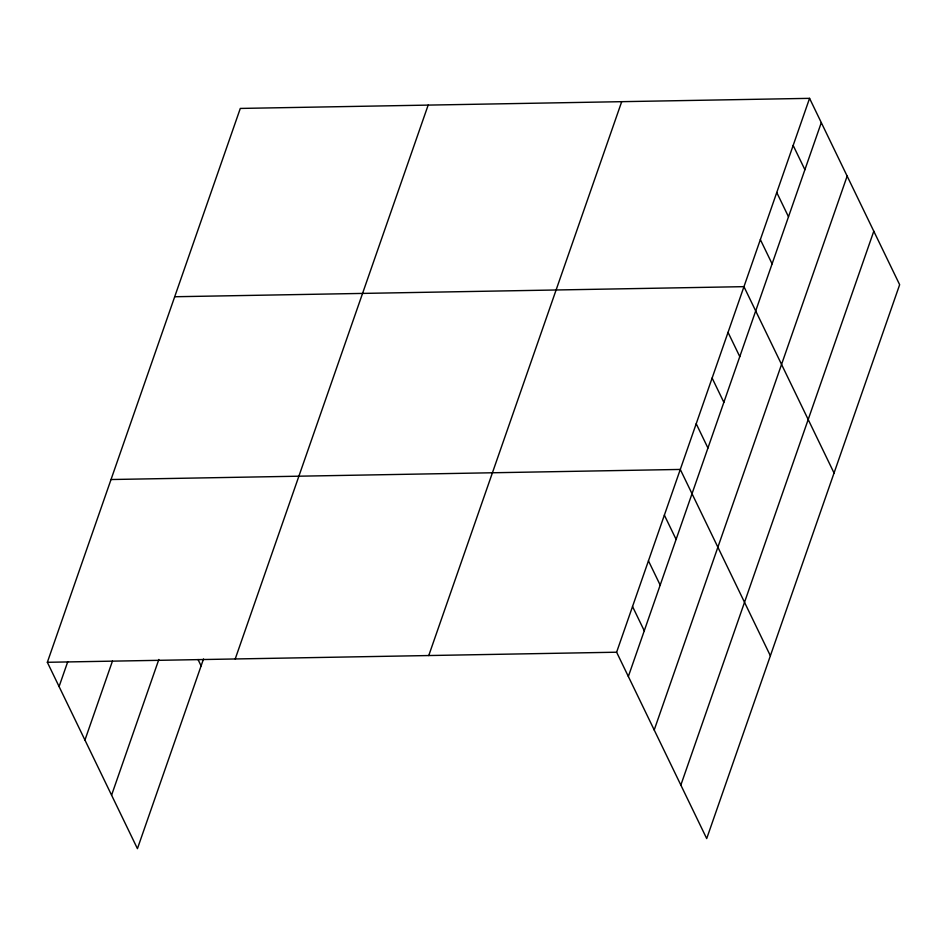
<?xml version="1.0" encoding="UTF-8"?>
<svg xmlns="http://www.w3.org/2000/svg" width="947" height="947" viewBox="0 0 947 947"><rect width="100%" height="100%" fill="white"/><g stroke="black" fill="none" stroke-linecap="round" stroke-linejoin="round"><path stroke-width="1.42" d="M203.522 658.958L137.433 848.654L47.35 662.296L240.301 108.431L809.567 98.346L899.65 284.704L706.699 838.569L616.615 652.211L809.567 98.346M59.081 686.575L67.77 661.657M84.946 740.069L112.433 661.136M111.58 795.172L158.847 659.467M235.211 658.97L428.162 105.105M428.754 655.549L621.706 101.672M628.346 676.489L821.298 122.625M654.211 729.983L847.151 176.106M680.846 785.087L873.797 231.21M174.698 296.742L743.963 286.657L834.047 473.015M111.024 479.525L680.289 469.44L770.373 655.786M47.35 662.296L616.615 652.211M793.16 145.424L804.903 169.702M776.765 192.501L788.496 216.78M760.358 239.579L772.101 263.858M728.042 332.361L739.785 356.64M712.12 378.054L723.863 402.333M696.211 423.747L707.942 448.026M664.368 515.132L676.111 539.411M648.446 560.825L660.189 585.104M632.537 606.518L644.268 630.797M198.03 659.514L201.107 665.871"/></g></svg>
